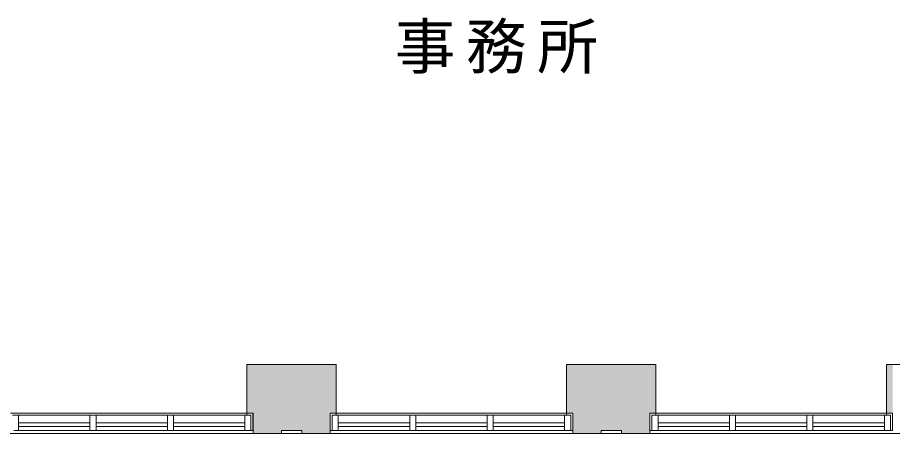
# Model space of a CAD drawing. Units: millimetres at full size, sheet at 1:200; details may follow other scales. Extents: x -41541 to 42058, y -39868 to 8614.
# Drawn here: x 5034 to 13654, y -20496 to -16398 of the extents above; entities that cross this region are included whole.
import ezdxf

# ---------------------------------------------------------------- set-up
doc = ezdxf.new("R2010")
doc.units = ezdxf.units.MM
doc.header["$LTSCALE"] = 200
doc.layers.add('0-1_躯体', color=7, linetype='Continuous', lineweight=9)
doc.layers.add('0-2_建具', color=7, linetype='Continuous', lineweight=9)
doc.layers.add('0-4_室名', color=7, linetype='Continuous')
doc.styles.add('ＭＳ Ｐゴシック', font='')
doc.styles.get('ＭＳ Ｐゴシック').set_extended_font_data('MS PGothic')

msp = doc.modelspace()

# ---------------------------------------------------------------- linework, layer by layer
at = {"layer": '0-1_躯体'}
for p, q in [((7293.9, -19816.2), (7293.9, -20296.2)), ((7293.9, -19816.2), (8173.9, -19816.2)), ((8173.9, -19816.2), (8173.9, -20296.2)), ((11323.9, -19816.2), (10443.9, -19816.2)), ((10443.9, -20296.2), (10443.9, -19816.2)), ((11323.9, -19816.2), (11323.9, -20296.2)), ((13593.9, -19816.2), (13593.9, -20296.2)), ((13593.9, -19816.2), (15058.9, -19816.2)), ((7353.9, -20296.2), (4963.9, -20296.2)), ((7353.9, -20496.2), (7353.9, -20296.2)), ((10503.9, -20296.2), (8113.9, -20296.2)), ((8113.9, -20296.2), (8113.9, -20496.2)), ((10503.9, -20496.2), (10503.9, -20296.2)), ((11263.9, -20296.2), (13653.9, -20296.2)), ((11263.9, -20496.2), (11263.9, -20296.2)), ((7353.9, -20496.2), (7633.9, -20496.2)), ((7833.9, -20496.2), (7833.9, -20466.2)), ((7833.9, -20496.2), (8113.9, -20496.2)), ((10503.9, -20496.2), (10783.9, -20496.2)), ((10983.9, -20496.2), (10983.9, -20466.2)), ((10983.9, -20496.2), (11263.9, -20496.2))]:
    msp.add_line(p, q, dxfattribs=at)
for points in [[(7633.9, -20496.2), (7633.9, -20466.2), (7833.9, -20466.2)], [(10783.9, -20496.2), (10783.9, -20466.2), (10983.9, -20466.2)]]:
    msp.add_lwpolyline(points, dxfattribs=at)
at = {"layer": '0-1_躯体', "color": 9}
for points in [[(7293.9, -19816.2), (7293.9, -20296.2), (8173.9, -19816.2), (8173.9, -20296.2)], [(10443.9, -19816.2), (10443.9, -20296.2), (11323.9, -19816.2), (11323.9, -20296.2)], [(13593.9, -19816.2), (13593.9, -20296.2), (13653.9, -19816.2), (13653.9, -20296.2)], [(7353.9, -20296.2), (7353.9, -20496.2), (7633.9, -20296.2), (7633.9, -20496.2)], [(7833.9, -20466.2), (7833.9, -20296.2), (7633.9, -20466.2), (7633.9, -20296.2)], [(8113.9, -20296.2), (7833.9, -20296.2), (8113.9, -20496.2), (7833.9, -20496.2)], [(10503.8, -20296.2), (10503.8, -20496.2), (10783.9, -20296.2), (10783.9, -20496.2)], [(10783.9, -20296.2), (10783.9, -20466.2), (10983.9, -20296.2), (10983.9, -20466.2)], [(10983.9, -20496.2), (11263.9, -20496.2), (10983.9, -20296.2), (11263.9, -20296.2)]]:
    msp.add_solid(points, dxfattribs=at)
at = {"layer": '0-2_建具'}
for p, q in [((4964, -20296.2), (7333.9, -20296.2)), ((7333.9, -20316.2), (4983.9, -20316.2)), ((5043.9, -20466.2), (5043.9, -20316.2)), ((5747.6, -20466.2), (5747.6, -20316.2)), ((5807.6, -20466.2), (5807.6, -20316.2)), ((6510.9, -20466.2), (6510.9, -20316.2)), ((6570.9, -20466.2), (6570.9, -20316.2)), ((7273.9, -20466.2), (7273.9, -20316.2)), ((7353.8, -20296.2), (7293.8, -20296.2)), ((7293.8, -20316.2), (7293.8, -20296.2)), ((7333.9, -20466.2), (7333.9, -20316.2)), ((7353.8, -20296.2), (7353.8, -20466.2)), ((8114, -20296.2), (10483.9, -20296.2)), ((8114, -20296.2), (8114, -20466.2)), ((8133.9, -20466.2), (8133.9, -20316.2)), ((10483.9, -20316.2), (8133.9, -20316.2)), ((8173.9, -20296.2), (8173.9, -20316.2)), ((8193.9, -20466.2), (8193.9, -20316.2)), ((8897.6, -20466.2), (8897.6, -20316.2)), ((8957.6, -20466.2), (8957.6, -20316.2)), ((9660.9, -20466.2), (9660.9, -20316.2)), ((9720.9, -20466.2), (9720.9, -20316.2)), ((10423.9, -20466.2), (10423.9, -20316.2)), ((10503.8, -20296.2), (10443.8, -20296.2)), ((10443.8, -20316.2), (10443.8, -20296.2)), ((10483.9, -20466.2), (10483.9, -20316.2)), ((10503.8, -20296.2), (10503.8, -20466.2)), ((11263.9, -20296.2), (11323.9, -20296.2)), ((11263.9, -20296.2), (11263.9, -20466.2)), ((13653.8, -20296.2), (11283.9, -20296.2)), ((11283.9, -20466.2), (11283.9, -20316.2)), ((11283.9, -20316.2), (13633.9, -20316.2)), ((11323.9, -20316.2), (11323.9, -20296.2)), ((11343.9, -20466.2), (11343.9, -20316.2)), ((12046.9, -20466.2), (12046.9, -20316.2)), ((12106.9, -20466.2), (12106.9, -20316.2)), ((12810.2, -20466.2), (12810.2, -20316.2)), ((12870.2, -20466.2), (12870.2, -20316.2)), ((13573.9, -20466.2), (13573.9, -20316.2)), ((13593.9, -20296.2), (13593.9, -20316.2)), ((13633.9, -20466.2), (13633.9, -20316.2)), ((13653.8, -20296.2), (13653.8, -20466.2)), ((5043.9, -20391.2), (5747.6, -20391.2)), ((5043.9, -20428.7), (5747.6, -20428.7)), ((5807.6, -20391.2), (6510.9, -20391.2)), ((5807.6, -20428.7), (6510.9, -20428.7)), ((7273.9, -20391.2), (6570.9, -20391.2)), ((7273.9, -20428.7), (6570.9, -20428.7)), ((8193.9, -20391.2), (8897.6, -20391.2)), ((8193.9, -20428.7), (8897.6, -20428.7)), ((8957.6, -20391.2), (9660.9, -20391.2)), ((8957.6, -20428.7), (9660.9, -20428.7)), ((10423.9, -20391.2), (9720.9, -20391.2)), ((10423.9, -20428.7), (9720.9, -20428.7)), ((11343.9, -20391.2), (12046.9, -20391.2)), ((11343.9, -20428.7), (12046.9, -20428.7)), ((12810.2, -20391.2), (12106.9, -20391.2)), ((12810.2, -20428.7), (12106.9, -20428.7)), ((13573.9, -20391.2), (12870.2, -20391.2)), ((13573.9, -20428.7), (12870.2, -20428.7)), ((1814, -20496.2), (17116.4, -20496.2)), ((4999.2, -20466.2), (7353.8, -20466.2)), ((8149.2, -20466.2), (8114, -20466.2)), ((8149.2, -20466.2), (10503.8, -20466.2)), ((13618.6, -20466.2), (11263.9, -20466.2)), ((13618.6, -20466.2), (13653.8, -20466.2))]:
    msp.add_line(p, q, dxfattribs=at)

# ---------------------------------------------------------------- texts
at = {"layer": '0-4_室名', "insert": (8749.1, -16952), "char_height": 439.9, "attachment_point": 7, "style": 'ＭＳ Ｐゴシック'}
msp.add_mtext('\\T1.17;事務所', dxfattribs=at)

doc.saveas('drawing.dxf')
